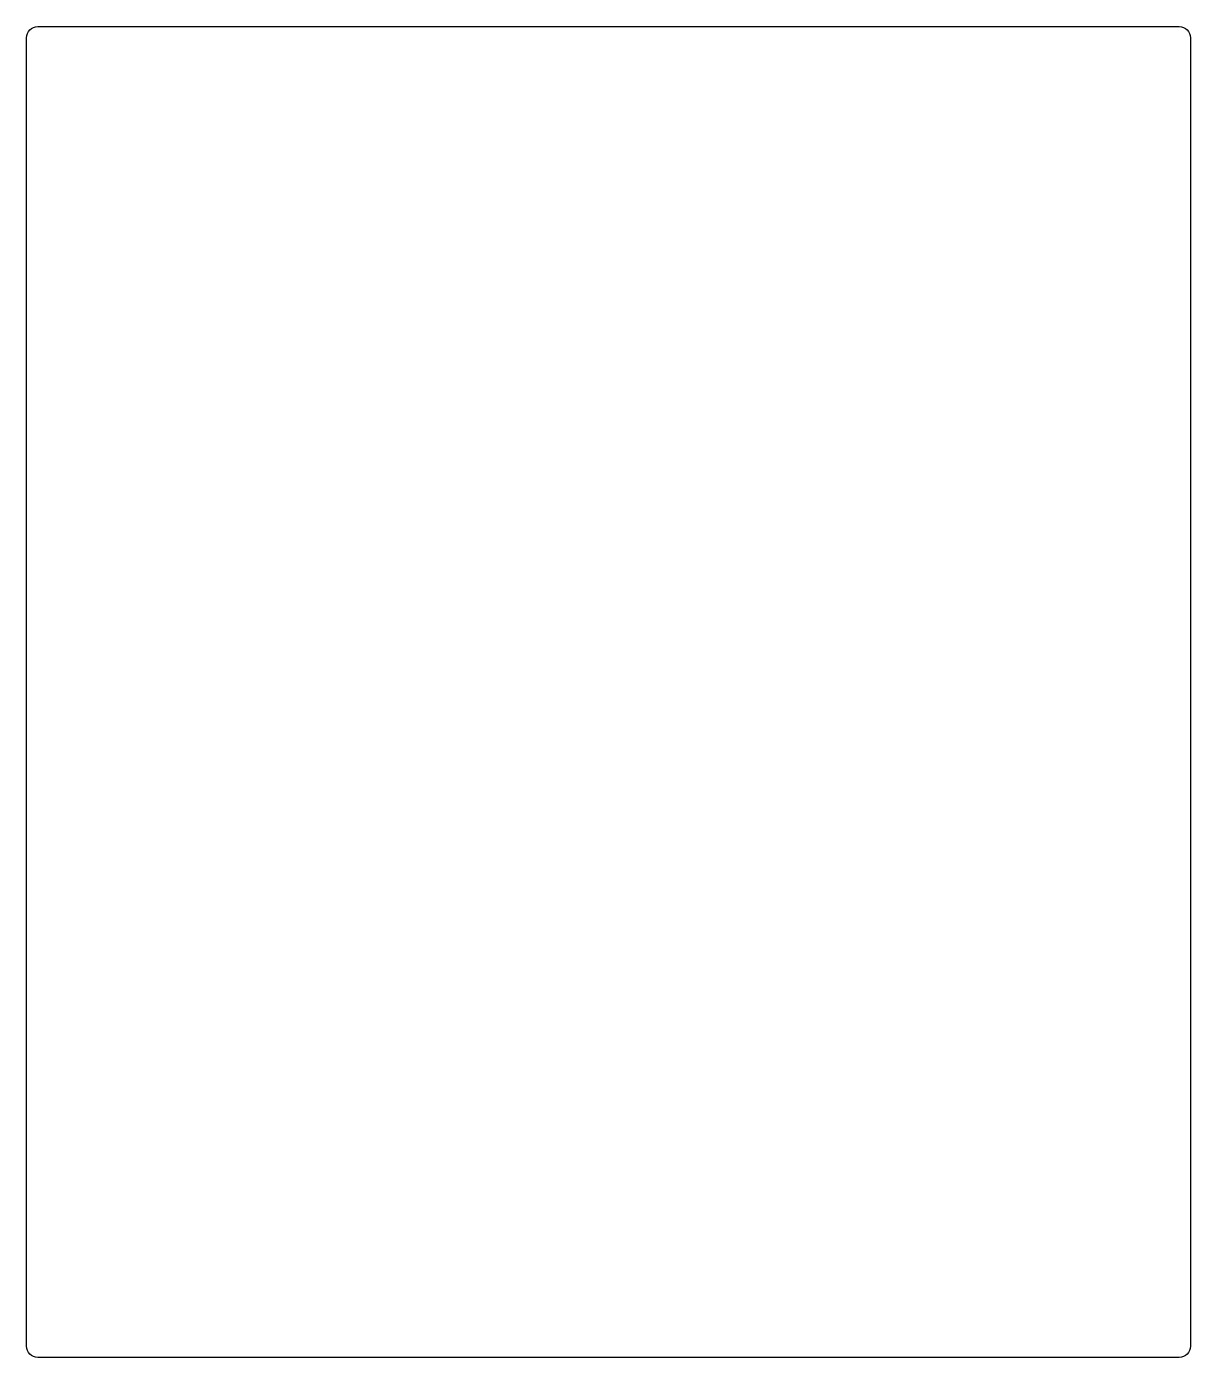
# Model space of a CAD drawing. Header units: millimetres. Extents: x -210 to 208, y -239 to 239.
import ezdxf

# ---------------------------------------------------------------- set-up
doc = ezdxf.new("R2010")
doc.units = ezdxf.units.MM
doc.layers.get('0').update_dxf_attribs({"linetype": 'CONTINUOUS'})

msp = doc.modelspace()

# ---------------------------------------------------------------- linework, layer by layer
msp.add_lwpolyline([(-210, 234.9, -0.414214), (-206, 238.9), (204, 238.9, -0.414214), (208, 234.9), (208, -234.9, -0.414214), (204, -238.9), (-206, -238.9, -0.414214), (-210, -234.9)], format="xyb", close=True)

doc.saveas('drawing.dxf')
